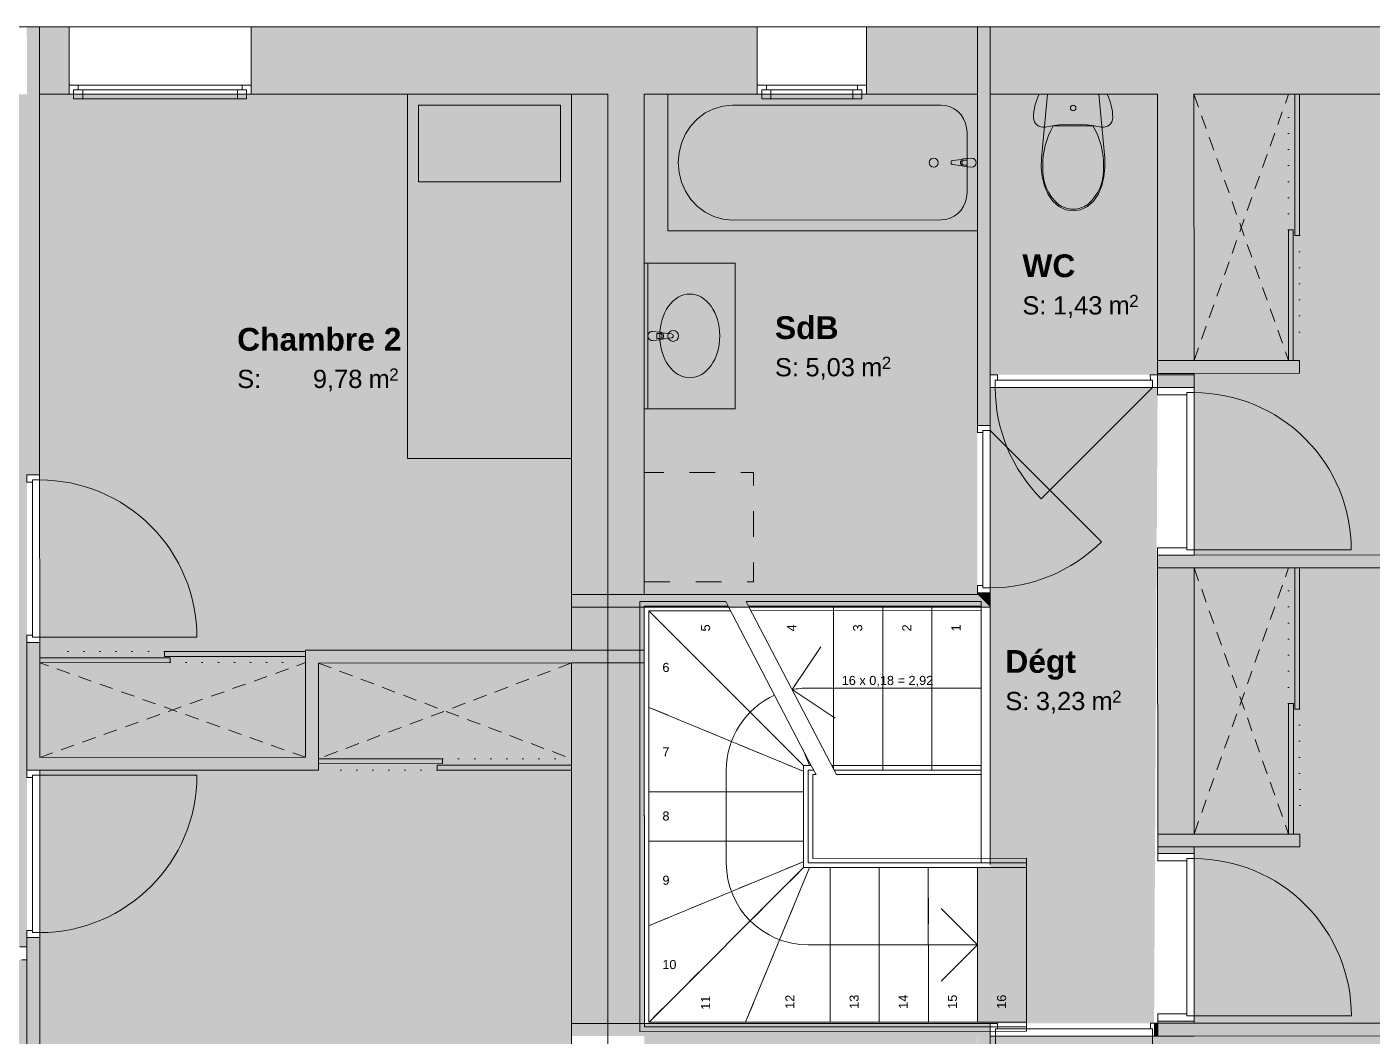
# Model space of a CAD drawing. Header units: millimetres. Extents: x 318905 to 439572, y -5133 to 105868.
# Drawn here: x 364778 to 372168, y 100326 to 105868 of the extents above; entities that cross this region are included whole.
import ezdxf

# ---------------------------------------------------------------- set-up
doc = ezdxf.new("R2010")
doc.units = ezdxf.units.MM
doc.header["$MEASUREMENT"] = 0
for name, pattern in [('Pointillé', [88.194442, 0, -88.194442]), ('Tirets petits', [125, 75, -50]), ('Traits', [282.222223, 141.111112, -141.111112]), ('Wipeout_Contour', [1000, 0, -1000])]:
    doc.linetypes.add(name, pattern=pattern)
for name, color, linetype, lineweight in [('2D - Dessins placés (Géomètre)_Stylo_No__1', 7, 'Continuous', 5), ('INTI_Agencement_Stylo_No__1', 7, 'Continuous', 5), ('INTI_Agencement_Stylo_No__142', 8, 'Continuous', 0), ('INTI_Escaliers_et_ascenseurs_Stylo_No__1', 7, 'Continuous', 5), ('INTI_Mobilier_Stylo_No__1', 7, 'Continuous', 5), ('Marques & Zones_Stylo_No__1', 7, 'Continuous', 5), ('Murs ext - Périphériques_Stylo_No__1', 7, 'Continuous', 5), ('Murs ext - Périphériques_Stylo_No__41', 7, 'Continuous', 20)]:
    doc.layers.add(name, color=color, linetype=linetype, lineweight=lineweight)
for name, color, linetype in [('INTI_Agencement', 7, 'Continuous'), ('INTI_Escaliers_et_ascenseurs', 7, 'Continuous'), ('Marques & Zones', 7, 'Continuous')]:
    doc.layers.add(name, color=color, linetype=linetype)
doc.layers.add('INTI_Mobilier_Stylo_No__81', color=7, linetype='Continuous', lineweight=13, true_color=0x6a6a6a)
doc.styles.add('STYLE_GENERE_1', font='Arial')
doc.styles.add('STYLE_GENERE_2', font='Arial')

# ---------------------------------------------------------------- blocks, each defined once
blk = doc.blocks.new('Armoire[35]', base_point=(371189.3, 104035.4))
at = {"layer": 'INTI_Agencement_Stylo_No__1', "linetype": 'Pointillé'}
for p, q in [((371708.6, 104752.9), (371708.5, 105497.8)), ((371769.2, 104721.8), (371769.3, 104035.5))]:
    blk.add_line(p, q, dxfattribs=at)
at = {"layer": 'INTI_Agencement_Stylo_No__1', "linetype": 'Continuous'}
for p, q in [((371743.2, 104721.8), (371743.1, 105497.8)), ((371743.1, 105497.8), (371769.1, 105497.8)), ((371769.1, 105497.8), (371769.2, 104721.8)), ((371708.6, 104752.9), (371708.7, 104035.5)), ((371734.6, 104752.9), (371708.6, 104752.9)), ((371734.7, 104035.5), (371734.6, 104752.9)), ((371769.2, 104721.8), (371743.2, 104721.8)), ((371708.7, 104035.5), (371734.7, 104035.5))]:
    blk.add_line(p, q, dxfattribs=at)
at = {"layer": 'INTI_Agencement_Stylo_No__142', "linetype": 'Tirets petits'}
for p, q in [((371189.1, 105497.7), (371708.7, 104035.5)), ((371189.3, 104035.4), (371708.5, 105497.8))]:
    blk.add_line(p, q, dxfattribs=at)
blk = doc.blocks.new('WC 20[36]', base_point=(370525.3, 105497.7))
at = {"layer": 'INTI_Mobilier_Stylo_No__1', "linetype": 'Continuous'}
for p, q in [((370325.2, 105467.2), (370320, 105451.4)), ((370331.5, 105482.7), (370325.2, 105467.2)), ((370338.6, 105497.7), (370331.5, 105482.7)), ((370712.1, 105497.7), (370338.6, 105497.7)), ((370384.3, 105497.7), (370352, 105147.4)), ((370666.3, 105497.7), (370384.3, 105497.7)), ((370698.7, 105147.4), (370666.3, 105497.7)), ((370719.2, 105482.7), (370712.1, 105497.7)), ((370725.4, 105467.2), (370719.2, 105482.7)), ((370730.7, 105451.4), (370725.4, 105467.2)), ((370308.3, 105385.9), (370307.8, 105369.3)), ((370309.8, 105402.5), (370308.3, 105385.9)), ((370312.2, 105419), (370309.8, 105402.5)), ((370315.6, 105435.3), (370312.2, 105419)), ((370320, 105451.4), (370315.6, 105435.3)), ((370735, 105435.3), (370730.7, 105451.4)), ((370738.4, 105419), (370735, 105435.3)), ((370740.9, 105402.5), (370738.4, 105419)), ((370742.3, 105385.9), (370740.9, 105402.5)), ((370742.8, 105369.3), (370742.3, 105385.9)), ((370307.8, 105369.3), (370309.1, 105357.7)), ((370309.1, 105357.7), (370312.9, 105346.8)), ((370312.9, 105346.8), (370319, 105336.9)), ((370319, 105336.9), (370327.1, 105328.6)), ((370327.1, 105328.6), (370336.9, 105322.3)), ((370336.9, 105322.3), (370347.8, 105318.3)), ((370347.8, 105318.3), (370359.3, 105316.8)), ((370359.3, 105316.8), (370370.8, 105317.8)), ((370370.8, 105317.8), (370409.1, 105324.6)), ((370409.1, 105324.6), (370447.7, 105329.4)), ((370525.3, 105324.7), (370416.4, 105324.7)), ((370447.7, 105329.4), (370486.5, 105332.4)), ((370486.5, 105332.4), (370525.3, 105333.3)), ((370525.3, 105333.3), (370564.2, 105332.4)), ((370634.3, 105324.7), (370525.3, 105324.7)), ((370564.2, 105332.4), (370603, 105329.4)), ((370603, 105329.4), (370641.5, 105324.6)), ((370641.5, 105324.6), (370679.8, 105317.8)), ((370679.8, 105317.8), (370691.4, 105316.8)), ((370691.4, 105316.8), (370702.9, 105318.3)), ((370702.9, 105318.3), (370713.8, 105322.3)), ((370713.8, 105322.3), (370723.5, 105328.6)), ((370723.5, 105328.6), (370731.7, 105336.9)), ((370731.7, 105336.9), (370737.8, 105346.8)), ((370737.8, 105346.8), (370741.5, 105357.7)), ((370741.5, 105357.7), (370742.8, 105369.3)), ((370352, 105147.4), (370350.4, 105095.7)), ((370350.4, 105095.7), (370355.9, 105044.3)), ((370694.7, 105044.3), (370700.2, 105095.7)), ((370700.2, 105095.7), (370698.7, 105147.4)), ((370355.9, 105044.3), (370368.3, 104994.6)), ((370682.3, 104994.6), (370694.7, 105044.3)), ((370368.3, 104994.6), (370387.3, 104947.6)), ((370387.3, 104947.6), (370412.9, 104910.4)), ((370637.7, 104910.4), (370663.3, 104947.6)), ((370663.3, 104947.6), (370682.3, 104994.6)), ((370412.9, 104910.4), (370446, 104881.9)), ((370446, 104881.9), (370484.3, 104864)), ((370484.3, 104864), (370525.3, 104857.7)), ((370525.3, 104866.4), (370525.3, 104866.4)), ((370525.3, 104857.7), (370566.4, 104864)), ((370566.4, 104864), (370604.7, 104881.9)), ((370604.7, 104881.9), (370637.7, 104910.4)), ((370606.4, 104893.2), (370606.4, 104893.2))]:
    blk.add_line(p, q, dxfattribs=at)
blk.add_circle((370525.3, 105422.8), 15, dxfattribs=at)
for centre, radius, start, end in [((370783.4, 105109.8), 425.4, 149.65164, 181.35381), ((370267.2, 105109.8), 425.4, 358.64595, 30.34811), ((370614.8, 105085.4), 257, 176.80473, 228.42438), ((370435.9, 105085.4), 257, 311.57538, 3.19503), ((370526.1, 105005), 138.6, 233.77707, 269.66429), ((370524.5, 105005), 138.6, 270.33547, 306.22269)]:
    blk.add_arc(centre, radius, start, end, dxfattribs=at)
for p in [(370634.3, 105324.7), (370358.3, 105099.8), (370692.4, 105099.8), (370444.2, 104893.2)]:
    blk.add_point(p, dxfattribs=at)
blk = doc.blocks.new('Plan multi vasques 20[37]', base_point=(368169.3, 104170.8))
at = {"layer": 'INTI_Mobilier_Stylo_No__1', "linetype": 'Continuous'}
for p, q in [((368669.2, 104570.9), (368169.2, 104570.8)), ((368169.2, 104570.8), (368169.3, 103770.8)), ((368189.2, 104570.8), (368189.3, 103770.8)), ((368669.2, 104570.9), (368669.3, 103770.9)), ((368214.3, 104195.8), (368256.2, 104191.8)), ((368256.2, 104149.8), (368214.3, 104145.8)), ((368254.1, 104184.4), (368239.2, 104184.4)), ((368239.2, 104184.4), (368239.2, 104157.2)), ((368239.2, 104157.2), (368254.1, 104157.2)), ((368265.7, 104188.6), (368318.7, 104181.9)), ((368318.7, 104159.7), (368265.7, 104153.1)), ((368669.3, 103770.9), (368169.3, 103770.8))]:
    blk.add_line(p, q, dxfattribs=at)
blk.add_circle((368328.2, 104170.8), 30, dxfattribs=at)
for centre, radius, start, end in [((368214.3, 104170.8), 25, 90.0092, 270.0092), ((368254.1, 104170.8), 13.6, 270.0092, 90.0092), ((368254.3, 104170.8), 21.1, 57.23818, 84.8396), ((368254.3, 104170.8), 21.1, 275.17881, 302.78023), ((368254.3, 104170.8), 21.1, 302.78023, 57.23818), ((368317.3, 104170.8), 11.2, 277.14813, 82.87028)]:
    blk.add_arc(centre, radius, start, end, dxfattribs=at)
blk.add_ellipse((368419.3, 104170.9), major_axis=(0, 230), ratio=0.717391, dxfattribs=at)
blk = doc.blocks.new('Baignoire 20[38]', base_point=(369999.2, 104747.8))
at = {"layer": 'INTI_Mobilier_Stylo_No__1', "linetype": 'Continuous'}
for p, q in [((369999.1, 105497.8), (368299.1, 105497.5)), ((368299.1, 105497.5), (368299.2, 104747.5)), ((369999.2, 104747.8), (369999.1, 105497.8)), ((368504.5, 105395.3), (368462, 105363.8)), ((368551.5, 105418.5), (368504.5, 105395.3)), ((368601.6, 105432.7), (368551.5, 105418.5)), ((368653.2, 105437.5), (368601.6, 105432.7)), ((369800.7, 105437.7), (368653.2, 105437.5)), ((369825.3, 105435.4), (369800.7, 105437.7)), ((369849.2, 105428.7), (369825.3, 105435.4)), ((369871.6, 105417.6), (369849.2, 105428.7)), ((369891.8, 105402.6), (369871.6, 105417.6)), ((369909.3, 105384.2), (369891.8, 105402.6)), ((369923.4, 105362.7), (369909.3, 105384.2)), ((368425.4, 105325), (368395.6, 105280)), ((368462, 105363.8), (368425.4, 105325)), ((369933.9, 105339), (369923.4, 105362.7)), ((369940.3, 105313.8), (369933.9, 105339)), ((369942.4, 105287.7), (369940.3, 105313.8)), ((368395.6, 105280), (368373.7, 105230.2)), ((369942.5, 104957.7), (369942.4, 105287.7)), ((368360.3, 105177.2), (368355.8, 105122.5)), ((368373.7, 105230.2), (368360.3, 105177.2)), ((368355.8, 105122.5), (368360.3, 105067.8)), ((369916.3, 105140.5), (369863.4, 105133.8)), ((369863.4, 105111.6), (369916.3, 105105)), ((369967.8, 105147.8), (369925.9, 105143.7)), ((369925.9, 105101.7), (369967.8, 105097.8)), ((369928, 105136.3), (369942.9, 105136.3)), ((369942.9, 105109.1), (369928, 105109.1)), ((369942.9, 105136.3), (369942.9, 105109.1)), ((368360.3, 105067.8), (368373.7, 105014.8)), ((368373.7, 105014.8), (368395.7, 104965)), ((368395.7, 104965), (368425.4, 104920)), ((369940.3, 104931.7), (369942.5, 104957.7)), ((368425.4, 104920), (368462.1, 104881.2)), ((368462.1, 104881.2), (368504.6, 104849.7)), ((369891.9, 104842.8), (369909.4, 104861.3)), ((369909.4, 104861.3), (369923.5, 104882.7)), ((369923.5, 104882.7), (369933.9, 104906.4)), ((369933.9, 104906.4), (369940.3, 104931.7)), ((368504.6, 104849.7), (368551.6, 104826.5)), ((368551.6, 104826.5), (368601.7, 104812.3)), ((368601.7, 104812.3), (368653.3, 104807.5)), ((368653.3, 104807.5), (369800.8, 104807.7)), ((369800.8, 104807.7), (369825.4, 104810)), ((369825.4, 104810), (369849.3, 104816.8)), ((369849.3, 104816.8), (369871.7, 104827.8)), ((369871.7, 104827.8), (369891.9, 104842.8)), ((368299.2, 104747.5), (369999.2, 104747.8))]:
    blk.add_line(p, q, dxfattribs=at)
blk.add_circle((369759.1, 105122.7), 25, dxfattribs=at)
for centre, radius, start, end in [((369864.8, 105122.7), 11.2, 97.14813, 262.87028), ((369927.8, 105122.7), 21.1, 122.78023, 237.23818), ((369928, 105122.7), 13.6, 90.0092, 270.0092), ((369927.8, 105122.7), 21.1, 95.17881, 122.78023), ((369927.8, 105122.7), 21.1, 237.23818, 264.8396), ((369967.8, 105122.8), 25, 270.0092, 90.0092)]:
    blk.add_arc(centre, radius, start, end, dxfattribs=at)
blk = doc.blocks.new('Armoire[39]', base_point=(371189.7, 101435.2))
at = {"layer": 'INTI_Agencement_Stylo_No__1', "linetype": 'Pointillé'}
for p, q in [((371709, 102152.6), (371708.9, 102897.6)), ((371769.6, 102121.6), (371769.7, 101435.3))]:
    blk.add_line(p, q, dxfattribs=at)
at = {"layer": 'INTI_Agencement_Stylo_No__1', "linetype": 'Continuous'}
for p, q in [((371743.6, 102121.6), (371743.5, 102897.6)), ((371743.5, 102897.6), (371769.5, 102897.6)), ((371769.5, 102897.6), (371769.6, 102121.6)), ((371709, 102152.6), (371709.1, 101435.3)), ((371735, 102152.6), (371709, 102152.6)), ((371735.1, 101435.3), (371735, 102152.6)), ((371769.6, 102121.6), (371743.6, 102121.6)), ((371709.1, 101435.3), (371735.1, 101435.3))]:
    blk.add_line(p, q, dxfattribs=at)
at = {"layer": 'INTI_Agencement_Stylo_No__142', "linetype": 'Tirets petits'}
for p, q in [((371189.5, 102897.5), (371709.1, 101435.3)), ((371189.7, 101435.2), (371708.9, 102897.6))]:
    blk.add_line(p, q, dxfattribs=at)
blk = doc.blocks.new('Armoire[49]', base_point=(366378.8, 102374.7))
at = {"layer": 'INTI_Agencement_Stylo_No__1', "linetype": 'Continuous'}
for p, q in [((367061.1, 101848.4), (366378.8, 101848.3)), ((366378.8, 101848.3), (366378.8, 101822)), ((367061.1, 101822.1), (367061.1, 101848.4)), ((366378.8, 101822), (367061.1, 101822.1)), ((367031.6, 101813.3), (367769.7, 101813.5)), ((367031.6, 101787), (367031.6, 101813.3)), ((367769.7, 101787.1), (367031.6, 101787)), ((367769.7, 101813.5), (367769.7, 101787.1))]:
    blk.add_line(p, q, dxfattribs=at)
at = {"layer": 'INTI_Agencement_Stylo_No__1', "linetype": 'Pointillé'}
for p, q in [((367061.1, 101848.4), (367769.6, 101848.6)), ((367031.6, 101787), (366378.8, 101786.9))]:
    blk.add_line(p, q, dxfattribs=at)
at = {"layer": 'INTI_Agencement_Stylo_No__142', "linetype": 'Tirets petits'}
for p, q in [((367769.6, 102374.9), (366378.8, 101848.3)), ((366378.8, 102374.7), (367769.6, 101848.6))]:
    blk.add_line(p, q, dxfattribs=at)
blk = doc.blocks.new('Armoire[50]', base_point=(364848, 101856.7))
at = {"layer": 'INTI_Agencement_Stylo_No__1', "linetype": 'Pointillé'}
for p, q in [((365533.5, 102437.3), (364847.9, 102437.2)), ((365564.6, 102376.7), (366308.7, 102376.8))]:
    blk.add_line(p, q, dxfattribs=at)
at = {"layer": 'INTI_Agencement_Stylo_No__1', "linetype": 'Continuous'}
for p, q in [((366308.7, 102437.4), (365533.5, 102437.3)), ((365533.5, 102437.3), (365533.5, 102411.3)), ((366308.7, 102411.4), (366308.7, 102437.4)), ((364847.9, 102402.5), (365564.6, 102402.7)), ((364847.9, 102376.6), (364847.9, 102402.5)), ((365564.6, 102376.7), (364847.9, 102376.6)), ((365533.5, 102411.3), (366308.7, 102411.4)), ((365564.6, 102402.7), (365564.6, 102376.7))]:
    blk.add_line(p, q, dxfattribs=at)
at = {"layer": 'INTI_Agencement_Stylo_No__142', "linetype": 'Tirets petits'}
for p, q in [((366308.8, 101856.9), (364847.9, 102376.6)), ((364848, 101856.7), (366308.7, 102376.8))]:
    blk.add_line(p, q, dxfattribs=at)
blk = doc.blocks.new('Lit 20[53]', base_point=(366869.4, 103497.6))
at = {"layer": 'INTI_Mobilier_Stylo_No__81', "linetype": 'Continuous'}
for p, q in [((367769.1, 105497.7), (366869.1, 105497.6)), ((366869.1, 105497.6), (366869.4, 103497.6)), ((367769.4, 103497.7), (367769.1, 105497.7)), ((367709.1, 105437.7), (366929.1, 105437.6)), ((366929.1, 105437.6), (366929.1, 105017.6)), ((367709.1, 105017.7), (367709.1, 105437.7)), ((366929.1, 105017.6), (367709.1, 105017.7)), ((366869.4, 103497.6), (367769.4, 103497.7))]:
    blk.add_line(p, q, dxfattribs=at)

msp = doc.modelspace()

# ---------------------------------------------------------------- hatches: boundary and pattern name
at = {"layer": 'Marques & Zones', "linetype": 'Continuous', "lineweight": 0, "true_color": 0xebf5fc}
for points in [[(363443.685, 105497.538), (363443.62, 103605.689), (363707.893, 103605.68), (363708.073, 100815.373), (364778.189, 100815.545), (364777.437, 105497.752)], [(367769.55, 102444.931), (367769.06, 105497.759), (364847.437, 105497.763), (364848.022, 101856.676), (366308.833, 101856.91), (366308.739, 102444.697)], [(368169.06, 105497.753), (368169.501, 102751.082), (368769.501, 102751.178), (369999.501, 102751.376), (369999.06, 105497.749)], [(370059.945, 105497.749), (370060.192, 103957.336), (370989.307, 103957.485), (370989.06, 105497.747)], [(375775.099, 105497.75), (371189.06, 105497.746), (371189.466, 102967.517), (375775.506, 102968.254)], [(371189.879, 100396.271), (375775.918, 100397.008), (375775.517, 102898.254), (371189.477, 102897.517)], [(364848.033, 101786.676), (364848.677, 97776.05), (367770.3, 97776.034), (367769.561, 102374.931), (366378.75, 102374.708), (366378.844, 101786.922)], [(361320.765, 100744.99), (361321.242, 97776.049), (364778.677, 97776.05), (364778.2, 100745.545)], [(371190.3, 97777.033), (375776.339, 97778.418), (375775.93, 100327.008), (372087.91, 100326.416), (371189.89, 100326.271)]]:
    msp.add_hatch(color=7, dxfattribs=at).paths.add_polyline_path(points)
at = {"layer": 'Murs ext - Périphériques_Stylo_No__1', "linetype": 'Continuous'}
for points in [[(364777.437, 105497.749), (364847.437, 105497.749), (364847.377, 105867.749), (364777.377, 105867.749)], [(364847.377, 105867.749), (364847.437, 105497.749), (365009.463, 105497.749), (365009.463, 105867.749)], [(366009.463, 105867.749), (366009.463, 105497.749), (368790.107, 105497.749), (368790.107, 105867.749)], [(369390.107, 105867.749), (369390.107, 105497.749), (369999.06, 105497.749), (369999, 105867.749)], [(369999.06, 105497.749), (370069.06, 105497.749), (370069, 105867.749), (369999, 105867.749)], [(370069.06, 105497.749), (370989.06, 105497.749), (370989, 105867.749), (370069, 105867.749)], [(371189.295, 104035.412), (371189, 105867.782), (370989, 105867.75), (370989.295, 104035.38)], [(376145.04, 105867.749), (371189, 105867.749), (371189.06, 105497.749), (375775.099, 105497.749)], [(364777.437, 105497.749), (364777.772, 103408.013), (364847.772, 103408.024), (364847.437, 105497.749)], [(367969.501, 102751.05), (367969.06, 105497.737), (367769.06, 105497.705), (367769.501, 102751.018)], [(368169.501, 102751.082), (368169.06, 105497.749), (367969.06, 105497.749), (367969.501, 102751.05)], [(369999.06, 105497.749), (369999.352, 103679.708), (370069.352, 103679.719), (370069.06, 105497.749)], [(370989.295, 104035.38), (370989.306, 103965.38), (371189.306, 103965.412), (371189.295, 104035.412)], [(371189.306, 103965.412), (371769.306, 103965.505), (371769.295, 104035.505), (371189.295, 104035.412)], [(370989.306, 103965.38), (370989.307, 103957.485), (371189.307, 103957.517), (371189.306, 103965.412)], [(370989.307, 103957.485), (370989.318, 103887.485), (371189.318, 103887.517), (371189.307, 103957.517)], [(370989.466, 102967.485), (370989.477, 102897.485), (371189.477, 102897.517), (371189.466, 102967.517)], [(371189.477, 102897.517), (375775.517, 102898.254), (375775.506, 102968.254), (371189.466, 102967.517)], [(370989.477, 102897.485), (370989.712, 101435.151), (371189.712, 101435.183), (371189.477, 102897.517)], [(367769.501, 102751.018), (367769.512, 102681.018), (367969.512, 102681.05), (367969.501, 102751.05)], [(367769.512, 102681.018), (367769.55, 102444.931), (367969.55, 102444.963), (367969.512, 102681.05)], [(364778.033, 101786.665), (364848.033, 101786.676), (364847.92, 102488.024), (364777.92, 102488.013)], [(366378.75, 102374.708), (367769.561, 102374.931), (367769.55, 102444.931), (366308.739, 102444.697)], [(366378.844, 101786.922), (366378.75, 102374.708), (366308.739, 102444.697), (366308.833, 101856.91)], [(367769.55, 102444.931), (367769.561, 102374.931), (367969.561, 102374.963), (367969.55, 102444.963)], [(367769.561, 102374.931), (367769.879, 100395.722), (367969.879, 100395.754), (367969.561, 102374.963)], [(364848.033, 101786.676), (366378.844, 101786.922), (366308.833, 101856.91), (364848.022, 101856.676)], [(370989.712, 101435.151), (370989.723, 101365.151), (371189.723, 101365.183), (371189.712, 101435.183)], [(371189.723, 101365.183), (371769.723, 101365.276), (371769.712, 101435.276), (371189.712, 101435.183)], [(370989.723, 101365.151), (370989.729, 101328.457), (371189.729, 101328.49), (371189.723, 101365.183)], [(364778.704, 97606.106), (364848.704, 97606.117), (364848.181, 100866.676), (364778.181, 100866.664)], [(367769.879, 100395.722), (367769.89, 100325.722), (367969.89, 100325.754), (367969.879, 100395.754)], [(370989.89, 100326.239), (370989.879, 100396.239), (370969.879, 100396.236), (370969.89, 100326.236)], [(370989.879, 100396.239), (371189.879, 100396.271), (371189.877, 100408.49), (370989.877, 100408.457)], [(370989.879, 100396.239), (370989.89, 100326.239), (371189.89, 100326.271), (371189.879, 100396.271)], [(375775.93, 100327.008), (375775.918, 100397.008), (371189.879, 100396.271), (371189.89, 100326.271)]]:
    msp.add_hatch(color=256, dxfattribs=at).paths.add_polyline_path(points)

# ---------------------------------------------------------------- linework, layer by layer
at = {"layer": '2D - Dessins placés (Géomètre)_Stylo_No__1', "linetype": 'Traits', "flags": 128}
msp.add_lwpolyline([(368169.49, 102821.082), (368769.49, 102821.178), (368769.393, 103421.178), (368169.393, 103421.082)], close=True, dxfattribs=at)
at = {"layer": 'INTI_Escaliers_et_ascenseurs_Stylo_No__1', "linetype": 'Continuous'}
for p, q in [((368629.511, 102686.99), (368169.511, 102686.917)), ((368169.511, 102686.917), (368169.882, 100376.917)), ((368169.511, 102686.917), (369069.656, 101787.061)), ((368629.511, 102686.99), (369099.656, 101787.066)), ((370019.511, 102687.214), (368742.326, 102687.009)), ((368742.326, 102687.009), (369212.471, 101787.084)), ((369209.511, 102687.084), (369209.655, 101792.474)), ((369479.511, 102687.127), (369479.656, 101787.127)), ((369749.511, 102687.17), (369749.656, 101787.17)), ((370019.511, 102687.214), (370019.656, 101787.214)), ((370019.511, 102687.214), (370019.656, 101787.214)), ((368169.599, 102142.136), (369069.658, 101769.487)), ((369039.555, 101902.106), (369087.23, 101787.064)), ((369099.656, 101787.066), (369069.656, 101787.061)), ((369069.656, 101787.061), (369069.738, 101277.061)), ((370019.656, 101787.214), (369212.471, 101787.084)), ((368169.675, 101666.917), (369069.675, 101667.061)), ((368169.718, 101396.917), (369069.718, 101397.061)), ((368169.795, 100921.698), (369069.735, 101294.635)), ((368169.882, 100376.917), (369069.738, 101277.061)), ((368714.663, 100377.004), (369087.312, 101277.064)), ((369069.738, 101277.061), (370269.738, 101277.254)), ((369189.882, 100377.08), (369189.738, 101277.08)), ((369459.882, 100377.124), (369459.738, 101277.124)), ((369729.882, 100377.167), (369729.738, 101277.167)), ((369999.882, 100377.211), (369999.738, 101277.211)), ((370269.882, 100377.254), (370269.738, 101277.254)), ((370269.882, 100377.254), (370269.738, 101277.254)), ((368169.882, 100376.917), (370269.882, 100377.254))]:
    msp.add_line(p, q, dxfattribs=at)
at = {"layer": 'INTI_Escaliers_et_ascenseurs_Stylo_No__1', "linetype": 'Traits'}
for p, q in [((368169.511, 102686.917), (369069.656, 101787.061)), ((369209.511, 102687.084), (369209.655, 101792.474)), ((369479.511, 102687.127), (369479.656, 101787.127)), ((369749.511, 102687.17), (369749.656, 101787.17)), ((368169.599, 102142.136), (369069.658, 101769.487)), ((369039.555, 101902.106), (369087.23, 101787.064)), ((368169.675, 101666.917), (369069.675, 101667.061)), ((368169.718, 101396.917), (369069.718, 101397.061)), ((368169.795, 100921.698), (369069.735, 101294.635)), ((368169.882, 100376.917), (369069.738, 101277.061)), ((368714.663, 100377.004), (369087.312, 101277.064)), ((369189.882, 100377.08), (369189.738, 101277.08)), ((369459.882, 100377.124), (369459.738, 101277.124)), ((369729.882, 100377.167), (369729.738, 101277.167)), ((369999.882, 100377.211), (369999.738, 101277.211)), ((370269.882, 100377.254), (370269.738, 101277.254))]:
    msp.add_line(p, q, dxfattribs=at)
at = {"layer": 'Murs ext - Périphériques_Stylo_No__1', "linetype": 'Continuous'}
for p, q in [((365009.463, 105867.749), (366009.463, 105867.749)), ((365009.463, 105547.749), (365009.463, 105867.749)), ((366009.463, 105547.749), (366009.463, 105867.749)), ((369390.107, 105867.749), (368790.107, 105867.749)), ((368790.107, 105547.749), (368790.107, 105867.749)), ((369390.107, 105547.749), (369390.107, 105867.749)), ((365059.463, 105547.749), (365009.463, 105547.749)), ((365009.463, 105497.749), (365009.463, 105547.749)), ((365009.463, 105497.749), (365009.463, 105547.749)), ((365059.463, 105522.749), (365059.463, 105547.749)), ((365959.463, 105547.749), (365059.463, 105547.749)), ((366009.463, 105547.749), (365959.463, 105547.749)), ((365959.463, 105547.749), (365959.463, 105522.749)), ((366009.463, 105497.749), (366009.463, 105547.749)), ((366009.463, 105497.749), (366009.463, 105547.749)), ((368790.107, 105547.749), (368840.107, 105547.749)), ((368790.107, 105497.749), (368790.107, 105547.749)), ((368790.107, 105497.749), (368790.107, 105547.749)), ((368840.107, 105547.749), (368840.107, 105522.749)), ((368840.107, 105547.749), (369340.107, 105547.749)), ((369340.107, 105522.749), (369340.107, 105547.749)), ((369340.107, 105547.749), (369390.107, 105547.749)), ((369390.107, 105497.749), (369390.107, 105547.749)), ((369390.107, 105497.749), (369390.107, 105547.749)), ((365009.463, 105497.749), (366009.463, 105497.749)), ((365009.463, 105497.749), (365034.463, 105497.749)), ((365034.463, 105497.749), (365034.463, 105522.749)), ((365034.463, 105522.749), (365059.463, 105522.749)), ((365084.463, 105522.749), (365034.463, 105522.749)), ((365034.463, 105522.749), (365034.463, 105472.749)), ((365034.463, 105472.749), (365084.463, 105472.749)), ((365084.463, 105472.749), (365084.463, 105522.749)), ((365934.463, 105522.749), (365084.463, 105522.749)), ((365084.463, 105497.749), (365934.463, 105497.749)), ((365084.463, 105472.749), (365934.463, 105472.749)), ((365084.463, 105472.749), (365934.463, 105472.749)), ((365984.463, 105522.749), (365934.463, 105522.749)), ((365934.463, 105522.749), (365934.463, 105472.749)), ((365934.463, 105472.749), (365984.463, 105472.749)), ((365959.463, 105522.749), (365984.463, 105522.749)), ((365984.463, 105522.749), (365984.463, 105497.749)), ((365984.463, 105472.749), (365984.463, 105522.749)), ((365984.463, 105497.749), (366009.463, 105497.749)), ((369390.107, 105497.749), (368790.107, 105497.749)), ((368815.107, 105497.749), (368790.107, 105497.749)), ((368840.107, 105522.749), (368815.107, 105522.749)), ((368815.107, 105522.749), (368815.107, 105497.749)), ((368815.107, 105522.749), (368865.107, 105522.749)), ((368815.107, 105472.749), (368815.107, 105522.749)), ((368865.107, 105472.749), (368815.107, 105472.749)), ((368865.107, 105522.749), (368865.107, 105472.749)), ((368865.107, 105522.749), (369315.107, 105522.749)), ((369315.107, 105497.749), (368865.107, 105497.749)), ((369315.107, 105472.749), (368865.107, 105472.749)), ((369315.107, 105472.749), (368865.107, 105472.749)), ((369315.107, 105472.749), (369315.107, 105522.749)), ((369315.107, 105522.749), (369365.107, 105522.749)), ((369365.107, 105472.749), (369315.107, 105472.749)), ((369365.107, 105522.749), (369340.107, 105522.749)), ((369365.107, 105497.749), (369365.107, 105522.749)), ((369365.107, 105522.749), (369365.107, 105472.749)), ((369390.107, 105497.749), (369365.107, 105497.749)), ((370069.307, 103957.337), (370109.307, 103957.344)), ((370069.318, 103887.337), (370069.307, 103957.337)), ((370069.318, 103887.337), (370069.307, 103957.337)), ((370069.318, 103887.337), (370069.307, 103957.337)), ((370961.312, 103927.481), (370097.312, 103927.342)), ((370109.312, 103927.344), (370097.312, 103927.342)), ((370097.312, 103927.342), (370097.318, 103887.342)), ((370097.312, 103927.342), (370097.318, 103887.342)), ((370109.307, 103957.344), (370109.312, 103927.344)), ((370949.307, 103957.479), (370989.307, 103957.485)), ((370949.312, 103927.479), (370949.307, 103957.479)), ((370961.312, 103927.481), (370949.312, 103927.479)), ((370961.318, 103887.481), (370961.312, 103927.481)), ((370961.318, 103887.481), (370961.312, 103927.481)), ((370989.307, 103957.485), (370989.318, 103887.485)), ((370989.318, 103887.485), (370989.307, 103957.485)), ((370989.318, 103887.485), (370989.307, 103957.485)), ((370097.318, 103887.342), (370069.318, 103887.337)), ((370097.318, 103887.342), (370961.318, 103887.481)), ((370961.318, 103887.481), (370350.476, 103276.442)), ((370989.318, 103887.485), (370961.318, 103887.481)), ((371189.318, 103887.517), (370989.318, 103887.485)), ((370989.318, 103887.485), (371189.318, 103887.517)), ((370989.318, 103887.485), (371189.318, 103887.517)), ((370989.318, 103887.485), (370989.325, 103847.485)), ((370989.325, 103847.485), (371149.325, 103847.511)), ((371149.323, 103859.511), (371189.323, 103859.517)), ((371149.323, 103859.511), (371189.323, 103859.517)), ((371149.325, 103847.511), (371149.323, 103859.511)), ((371149.462, 102995.511), (371149.323, 103859.511)), ((371189.323, 103859.517), (371189.318, 103887.517)), ((371189.323, 103859.517), (371189.462, 102995.517)), ((369999.352, 103679.708), (370069.352, 103679.719)), ((370069.352, 103679.719), (369999.352, 103679.708)), ((370069.352, 103679.719), (369999.352, 103679.708)), ((369999.358, 103639.708), (369999.352, 103679.708)), ((370069.352, 103679.719), (370069.356, 103651.719)), ((370029.358, 103639.712), (369999.358, 103639.708)), ((370069.356, 103651.719), (370029.356, 103651.712)), ((370069.356, 103651.719), (370029.356, 103651.712)), ((370029.356, 103651.712), (370029.358, 103639.712)), ((370029.356, 103651.712), (370029.495, 102787.713)), ((370069.356, 103651.719), (370680.395, 103040.877)), ((370069.495, 102787.719), (370069.356, 103651.719)), ((364847.772, 103408.024), (364777.772, 103408.013)), ((364847.772, 103408.024), (364777.772, 103408.013)), ((364847.772, 103408.024), (364777.772, 103408.013)), ((364777.772, 103408.013), (364777.779, 103368.013)), ((364847.777, 103380.024), (364847.772, 103408.024)), ((364777.779, 103368.013), (364807.779, 103368.018)), ((364807.777, 103380.018), (364847.777, 103380.024)), ((364807.777, 103380.018), (364847.777, 103380.024)), ((364807.779, 103368.018), (364807.777, 103380.018)), ((364807.916, 102516.018), (364807.777, 103380.018)), ((364847.777, 103380.024), (364847.916, 102516.024)), ((371149.46, 103007.511), (370989.46, 103007.485)), ((370989.46, 103007.485), (370989.466, 102967.485)), ((370989.466, 102967.485), (371189.466, 102967.517)), ((370989.466, 102967.485), (371189.466, 102967.517)), ((370989.466, 102967.485), (371189.466, 102967.517)), ((371149.462, 102995.511), (371149.46, 103007.511)), ((371189.462, 102995.517), (371149.462, 102995.511)), ((371189.462, 102995.517), (371149.462, 102995.511)), ((371189.462, 102995.517), (372053.462, 102995.656)), ((371189.466, 102967.517), (371189.462, 102995.517)), ((369999.493, 102799.708), (370029.493, 102799.713)), ((369999.499, 102759.708), (369999.493, 102799.708)), ((370029.493, 102799.713), (370029.495, 102787.713)), ((370069.499, 102759.719), (369999.499, 102759.708)), ((370069.499, 102759.719), (369999.499, 102759.708)), ((370069.499, 102759.719), (369999.499, 102759.708)), ((370029.495, 102787.713), (370069.495, 102787.719)), ((370029.495, 102787.713), (370069.495, 102787.719)), ((370069.495, 102787.719), (370069.499, 102759.719)), ((364807.914, 102528.018), (364777.914, 102528.013)), ((364777.914, 102528.013), (364777.92, 102488.013)), ((364807.916, 102516.018), (364807.914, 102528.018)), ((364847.916, 102516.024), (364807.916, 102516.018)), ((364847.916, 102516.024), (364807.916, 102516.018)), ((364847.916, 102516.024), (365711.916, 102516.163)), ((364847.92, 102488.024), (364847.916, 102516.024)), ((364777.92, 102488.013), (364847.92, 102488.024)), ((364847.92, 102488.024), (364777.92, 102488.013)), ((364847.92, 102488.024), (364777.92, 102488.013)), ((364778.033, 101786.664), (364848.033, 101786.676)), ((364778.033, 101786.664), (364848.033, 101786.676)), ((364778.033, 101786.664), (364848.033, 101786.676)), ((364778.039, 101746.664), (364778.033, 101786.664)), ((364848.037, 101758.676), (364808.037, 101758.669)), ((364848.037, 101758.676), (364808.037, 101758.669)), ((364808.037, 101758.669), (364808.039, 101746.669)), ((364808.037, 101758.669), (364808.176, 100894.669)), ((364848.033, 101786.676), (364848.037, 101758.676)), ((364848.037, 101758.676), (365712.037, 101758.815)), ((364848.176, 100894.676), (364848.037, 101758.676)), ((364808.039, 101746.669), (364778.039, 101746.664)), ((371189.729, 101328.49), (370989.729, 101328.457)), ((370989.729, 101328.457), (371189.729, 101328.49)), ((370989.729, 101328.457), (371189.729, 101328.49)), ((370989.729, 101328.457), (370989.736, 101288.457)), ((371189.734, 101300.49), (371189.729, 101328.49)), ((370989.736, 101288.457), (371149.736, 101288.483)), ((371149.734, 101300.483), (371189.734, 101300.49)), ((371149.734, 101300.483), (371189.734, 101300.49)), ((371149.736, 101288.483), (371149.734, 101300.483)), ((371149.873, 100436.483), (371149.734, 101300.483)), ((371189.734, 101300.49), (371189.873, 100436.49)), ((364778.174, 100906.665), (364808.174, 100906.669)), ((364778.181, 100866.665), (364778.174, 100906.665)), ((364808.174, 100906.669), (364808.176, 100894.669)), ((364808.176, 100894.669), (364848.176, 100894.676)), ((364808.176, 100894.669), (364848.176, 100894.676)), ((364848.176, 100894.676), (364848.181, 100866.676)), ((364738.189, 100815.538), (364778.189, 100815.545)), ((364848.181, 100866.676), (364778.181, 100866.665)), ((364778.181, 100866.665), (364848.181, 100866.676)), ((364778.181, 100866.665), (364848.181, 100866.676)), ((364778.189, 100815.545), (364778.2, 100745.545)), ((364778.189, 100815.545), (364778.2, 100745.545)), ((364778.189, 100815.545), (364778.2, 100745.545)), ((364778.2, 100745.545), (364750.2, 100745.54)), ((371149.871, 100448.483), (370989.871, 100448.457)), ((370989.871, 100448.457), (370989.877, 100408.457)), ((371149.873, 100436.483), (371149.871, 100448.483)), ((371189.873, 100436.49), (371149.873, 100436.483)), ((371189.873, 100436.49), (371149.873, 100436.483)), ((371189.873, 100436.49), (372053.873, 100436.628)), ((371189.877, 100408.49), (371189.873, 100436.49)), ((370989.879, 100396.239), (370949.879, 100396.233)), ((370949.879, 100396.233), (370949.884, 100366.233)), ((370949.884, 100366.233), (370961.884, 100366.235)), ((370961.884, 100366.235), (370961.89, 100326.235)), ((370961.884, 100366.235), (370961.89, 100326.235)), ((370989.877, 100408.457), (371189.877, 100408.49)), ((370989.877, 100408.457), (371189.877, 100408.49)), ((370989.877, 100408.457), (371189.877, 100408.49)), ((370989.89, 100326.239), (370989.879, 100396.239)), ((370989.879, 100396.239), (370989.89, 100326.239)), ((370989.879, 100396.239), (370989.89, 100326.239)), ((370961.89, 100326.235), (370989.89, 100326.239))]:
    msp.add_line(p, q, dxfattribs=at)
for centre, start, end in [((370961.318, 103887.481), 180.0092022, 225.0092022), ((371189.462, 102995.517), 0.0092022, 90.0092022), ((364847.916, 102516.024), 0.0092022, 90.0092022), ((370069.356, 103651.719), 270.0092022, 315.0092022), ((364848.037, 101758.676), 270.0092022, 0.0092022), ((371189.873, 100436.49), 0.0092022, 90.0092022)]:
    msp.add_arc(centre, 864, start, end, dxfattribs=at)
at = {"layer": 'Murs ext - Périphériques_Stylo_No__41', "linetype": 'Continuous'}
for p, q in [((364847.437, 105497.749), (364847.377, 105867.749)), ((365009.463, 105547.749), (365009.463, 105867.749)), ((366009.463, 105547.749), (366009.463, 105867.749)), ((368790.107, 105547.749), (368790.107, 105867.749)), ((369390.107, 105547.749), (369390.107, 105867.749)), ((369999, 105867.749), (369999.06, 105497.749)), ((370069.06, 105497.749), (370069, 105867.749)), ((365009.463, 105497.749), (365009.463, 105547.749)), ((366009.463, 105497.749), (366009.463, 105547.749)), ((368790.107, 105497.749), (368790.107, 105547.749)), ((369390.107, 105497.749), (369390.107, 105547.749)), ((371189.295, 104035.412), (370989.295, 104035.38)), ((370069.318, 103887.337), (370069.307, 103957.337)), ((370989.306, 103965.38), (371189.306, 103965.412)), ((371189.307, 103957.517), (370989.307, 103957.485)), ((370989.318, 103887.485), (370989.307, 103957.485)), ((370989.318, 103887.485), (371189.318, 103887.517)), ((370069.352, 103679.719), (369999.352, 103679.708)), ((364847.772, 103408.024), (364777.772, 103408.013)), ((370989.466, 102967.485), (371189.466, 102967.517)), ((370989.477, 102897.485), (371189.477, 102897.517)), ((367969.501, 102751.05), (367769.501, 102751.018)), ((368169.501, 102751.082), (367969.501, 102751.05)), ((370069.499, 102759.719), (369999.499, 102759.708)), ((367769.512, 102681.018), (367969.512, 102681.05)), ((364847.92, 102488.024), (364777.92, 102488.013)), ((367969.55, 102444.963), (367769.55, 102444.931)), ((367769.561, 102374.931), (367969.561, 102374.963)), ((364778.033, 101786.664), (364848.033, 101786.676)), ((371189.712, 101435.183), (370989.712, 101435.151)), ((370989.723, 101365.151), (371189.723, 101365.183)), ((370989.729, 101328.457), (371189.729, 101328.49)), ((364778.181, 100866.665), (364848.181, 100866.676)), ((364778.189, 100815.545), (364778.2, 100745.545)), ((367969.879, 100395.754), (367769.879, 100395.722)), ((370989.877, 100408.457), (371189.877, 100408.49)), ((371189.879, 100396.271), (370989.879, 100396.239)), ((370989.879, 100396.239), (370989.89, 100326.239)), ((370989.89, 100326.239), (371189.89, 100326.271))]:
    msp.add_line(p, q, dxfattribs=at)
at = {"layer": 'Murs ext - Périphériques_Stylo_No__41', "linetype": 'Continuous', "flags": 128}
for points in [[(365009.463, 105867.749), (360949.942, 105867.749)], [(368790.107, 105867.749), (366009.463, 105867.749)], [(370989, 105867.749), (369390.107, 105867.749)], [(371189, 105867.782), (370989, 105867.75)], [(376145.04, 105867.749), (371189, 105867.749)], [(364847.437, 105497.749), (365009.463, 105497.749)], [(364847.772, 103408.024), (364847.437, 105497.749)], [(366009.463, 105497.749), (367969.06, 105497.749)], [(367769.06, 105497.705), (367769.55, 102444.931)], [(367969.06, 105497.749), (367969.55, 102444.963)], [(367969.501, 102751.05), (367969.06, 105497.737)], [(368169.06, 105497.749), (368790.107, 105497.749)], [(368169.501, 102751.082), (368169.06, 105497.749)], [(369390.107, 105497.749), (369999.06, 105497.749)], [(369999.06, 105497.749), (369999.352, 103679.708)], [(370069.06, 105497.749), (370989.06, 105497.749)], [(370069.307, 103957.337), (370069.06, 105497.749)], [(370989.06, 105497.749), (370989.307, 103957.485)], [(371189.06, 105497.749), (375775.099, 105497.749)], [(371189.295, 104035.412), (371189.06, 105497.749)], [(371769.295, 104035.505), (371189.295, 104035.412)], [(371769.295, 104035.505), (371769.306, 103965.505)], [(371189.306, 103965.412), (371769.306, 103965.505)], [(371189.318, 103887.517), (371189.306, 103965.412)], [(370069.352, 103679.719), (370069.318, 103887.337)], [(370989.466, 102967.485), (370989.729, 101328.457)], [(375775.506, 102968.254), (371189.466, 102967.517)], [(371189.477, 102897.517), (375775.517, 102898.254)], [(371189.712, 101435.183), (371189.477, 102897.517)], [(369999.501, 102751.376), (368169.501, 102751.082)], [(369999.499, 102759.708), (369999.501, 102751.376)], [(367969.879, 100395.754), (367969.512, 102681.05)], [(364777.92, 102488.013), (364778.033, 101786.665)], [(364848.022, 101856.676), (364847.92, 102488.024)], [(367769.55, 102444.931), (366308.739, 102444.697)], [(366308.739, 102444.697), (366308.833, 101856.91)], [(366378.75, 102374.708), (367769.561, 102374.931)], [(366378.844, 101786.922), (366378.75, 102374.708)], [(367769.561, 102374.931), (367770.3, 97776.034)], [(367969.561, 102374.963), (367970.356, 97426.197)], [(366308.833, 101856.91), (364848.022, 101856.676)], [(364848.033, 101786.676), (366378.844, 101786.922)], [(371769.712, 101435.276), (371189.712, 101435.183)], [(371769.712, 101435.276), (371769.723, 101365.276)], [(371189.723, 101365.183), (371769.723, 101365.276)], [(371189.729, 101328.49), (371189.723, 101365.183)], [(364778.181, 100866.665), (364778.189, 100815.545)], [(364848.704, 97606.117), (364848.181, 100866.676)], [(364778.2, 100745.545), (364778.704, 97606.106)], [(370989.879, 100396.239), (370969.879, 100396.236)], [(370989.877, 100408.457), (370989.879, 100396.239)], [(371189.879, 100396.271), (371189.877, 100408.49)], [(375775.918, 100397.008), (371189.879, 100396.271)], [(370969.89, 100326.236), (370989.89, 100326.239)], [(370989.89, 100326.239), (371189.89, 100326.271)], [(371189.89, 100326.271), (375775.93, 100327.008)]]:
    msp.add_lwpolyline(points, dxfattribs=at)

# ---------------------------------------------------------------- block references
at = {"layer": 'INTI_Agencement', "color": 104, "linetype": 'Continuous', "lineweight": 5, "true_color": 0x029e21}
for name, p in [('Armoire[35]', (371189.295, 104035.413)), ('Armoire[39]', (371189.712, 101435.184)), ('Armoire[50]', (364848.023, 101856.676)), ('Armoire[49]', (366378.752, 102374.708))]:
    msp.add_blockref(name, p, dxfattribs=at)
at = {"layer": 'INTI_Mobilier_Stylo_No__1', "linetype": 'Continuous'}
for name, p in [('Baignoire 20[38]', (369999.18, 104747.757)), ('WC 20[36]', (370525.322, 105497.748)), ('Plan multi vasques 20[37]', (368169.273, 104170.817))]:
    msp.add_blockref(name, p, dxfattribs=at)
at = {"layer": 'INTI_Mobilier_Stylo_No__81', "linetype": 'Continuous'}
msp.add_blockref('Lit 20[53]', (366869.381, 103497.56), dxfattribs=at)

# ---------------------------------------------------------------- texts
at = {"layer": 'Marques & Zones_Stylo_No__1', "linetype": 'Continuous', "attachment_point": 1, "rotation": 0.0092022}
for s, insert, char_height, style in [('\\A1;{\\pql;\\pt0;\\fArial|b1|i0|c0|p34;WC}', (370246.388, 104618.639), 125, 'STYLE_GENERE_1'), ('\\A1;{\\pql;\\pt0;\\fArial|b0|i0|c0|p34;S: }', (370246.425, 104388.639), 100, 'STYLE_GENERE_2'), ('\\A1;{\\pql;\\fArial|b0|i0|c0|p34;1,43}', (370414.103, 104388.665), 100, 'STYLE_GENERE_2'), ('\\A1;{\\pql;\\fArial|b0|i0|c0|p34; m}', (370681.024, 104388.708), 100, 'STYLE_GENERE_2'), ('\\A1;{\\pql;\\fArial|b0|i0|c0|p34;2}', (370833.367, 104396.352), 66.66667, 'STYLE_GENERE_2'), ('\\A1;{\\pql;\\pt0;\\fArial|b1|i0|c0|p34;SdB}', (368887.089, 104279.135), 125, 'STYLE_GENERE_1'), ('\\A1;{\\pql;\\pt0;\\fArial|b1|i0|c0|p34;Chambre 2}', (365932.946, 104214.792), 125, 'STYLE_GENERE_1'), ('\\A1;{\\pql;\\pt0;\\fArial|b0|i0|c0|p34;S: }', (368887.126, 104049.135), 100, 'STYLE_GENERE_2'), ('\\A1;{\\pql;\\fArial|b0|i0|c0|p34;5,03}', (369054.804, 104049.162), 100, 'STYLE_GENERE_2'), ('\\A1;{\\pql;\\fArial|b0|i0|c0|p34;2}', (369474.068, 104056.849), 66.66667, 'STYLE_GENERE_2'), ('\\A1;{\\pql;\\pt0;\\fArial|b0|i0|c0|p34;S: }', (365932.982, 103984.792), 100, 'STYLE_GENERE_2'), ('\\A1;{\\pql;\\fArial|b0|i0|c0|p34;9,78}', (366348.891, 103984.859), 100, 'STYLE_GENERE_2'), ('\\A1;{\\pql;\\fArial|b0|i0|c0|p34;2}', (366768.155, 103992.545), 66.66667, 'STYLE_GENERE_2'), ('\\A1;{\\pql;\\fArial|b0|i0|c0|p34; m}', (369321.725, 104049.205), 100, 'STYLE_GENERE_2'), ('\\A1;{\\pql;\\fArial|b0|i0|c0|p34; m}', (366615.812, 103984.902), 100, 'STYLE_GENERE_2'), ('\\A1;{\\pql;\\fArial|b0|i0|c0|p34;3,23}', (370320.407, 102215.855), 100, 'STYLE_GENERE_2'), ('\\A1;{\\pql;\\fArial|b0|i0|c0|p34;2}', (370739.671, 102223.542), 66.66667, 'STYLE_GENERE_2'), ('\\A1;{\\pql;\\fArial|b0|i0|c0|p34; m}', (370587.328, 102215.898), 100, 'STYLE_GENERE_2')]:
    msp.add_mtext(s, dxfattribs=dict(at, insert=insert, char_height=char_height, style=style))

# ---------------------------------------------------------------- next in the draw order: wipeouts: each hides what was drawn before it
at = {"color": 254, "linetype": 'Wipeout_Contour', "lineweight": 0, "ltscale": 3060258.984076882}
msp.add_wipeout([(368616.451, 102711.988), (368144.507, 102711.913), (368144.886, 100351.913), (370269.886, 100352.254), (370269.878, 100402.254), (368194.878, 100401.921), (368194.515, 102661.921), (368642.571, 102661.993)], dxfattribs=at).dxf.layer = 'INTI_Escaliers_et_ascenseurs'

# ---------------------------------------------------------------- next in the draw order: hatches: boundary and pattern name
at = {"layer": 'Marques & Zones', "linetype": 'Continuous', "lineweight": 0, "true_color": 0xebf5fc}
msp.add_hatch(color=7, dxfattribs=at).paths.add_polyline_path([(368169.89, 100325.786), (368170.139, 98779.994), (370990.139, 98780.447), (370990.03, 99458.69), (371190.03, 99458.723), (371189.89, 100326.271), (370069.89, 100326.091), (370069.988, 99715.252), (369993.865, 99715.24), (369999.89, 100326.08)])
at = {"layer": 'Murs ext - Périphériques_Stylo_No__1', "linetype": 'Continuous'}
for points in [[(368169.512, 102681.082), (368169.501, 102751.082), (367969.501, 102751.05), (367969.512, 102681.05)], [(368169.512, 102681.082), (370069.512, 102681.387), (369999.501, 102751.376), (368169.501, 102751.082)], [(369999.501, 102751.376), (370069.512, 102681.387), (370069.499, 102759.719), (369999.499, 102759.708)], [(368169.55, 102444.995), (368169.512, 102681.082), (367969.512, 102681.05), (367969.55, 102444.963)], [(368169.561, 102374.995), (368169.55, 102444.995), (367969.55, 102444.963), (367969.561, 102374.963)], [(368169.879, 100395.786), (368169.561, 102374.995), (367969.561, 102374.963), (367969.879, 100395.754)], [(368169.89, 100325.786), (368169.879, 100395.786), (367969.879, 100395.754), (367969.89, 100325.754)], [(368169.89, 100325.786), (370069.89, 100326.091), (370069.879, 100396.091), (368169.879, 100395.786)], [(369999.89, 100326.08), (369999.989, 99709.615), (370069.989, 99709.626), (370069.89, 100326.091)]]:
    msp.add_hatch(color=256, dxfattribs=at).paths.add_polyline_path(points)

# ---------------------------------------------------------------- next in the draw order: linework, layer by layer
at = {"layer": 'INTI_Escaliers_et_ascenseurs_Stylo_No__1', "linetype": 'Continuous'}
for p, q in [((368616.451, 102711.988), (368144.507, 102711.913)), ((368144.507, 102711.913), (368144.886, 100351.913)), ((368629.511, 102686.99), (368169.511, 102686.917)), ((368169.511, 102686.917), (368169.882, 100376.917)), ((368642.571, 102661.993), (368194.515, 102661.921)), ((368194.515, 102661.921), (368194.878, 100401.921)), ((368642.571, 102661.993), (368616.451, 102711.988)), ((370019.507, 102712.214), (368729.266, 102712.006)), ((368729.266, 102712.006), (368755.385, 102662.011)), ((370019.511, 102687.214), (368742.326, 102687.009)), ((370019.515, 102662.214), (368755.385, 102662.011)), ((370019.515, 102662.214), (370019.507, 102712.214)), ((368981.904, 102228.422), (369139.063, 102463.583)), ((368981.904, 102228.422), (369217.065, 102071.263)), ((370019.583, 102237.214), (369069.583, 102237.061)), ((368619.656, 101786.989), (368619.738, 101276.989)), ((369999.81, 100827.211), (369799.778, 101027.178)), ((369069.81, 100827.061), (369999.81, 100827.211)), ((369999.81, 100827.211), (369799.842, 100627.178)), ((368169.882, 100376.917), (370269.882, 100377.254)), ((368194.878, 100401.921), (370269.878, 100402.254)), ((370269.886, 100352.254), (370269.878, 100402.254)), ((368144.886, 100351.913), (370269.886, 100352.254))]:
    msp.add_line(p, q, dxfattribs=at)
for start, end in [(90.0092022, 101.2449932), (114.1959592, 180.0092022)]:
    msp.add_arc((369069.656, 101787.061), 450, start, end, dxfattribs=at)
at = {"layer": 'Murs ext - Périphériques_Stylo_No__1', "linetype": 'Continuous'}
for p, q in [((370109.879, 100396.098), (370069.879, 100396.091)), ((370069.879, 100396.091), (370069.89, 100326.091)), ((370069.879, 100396.091), (370069.89, 100326.091)), ((370069.879, 100396.091), (370069.89, 100326.091)), ((370097.884, 100366.096), (370961.884, 100366.235)), ((370097.884, 100366.096), (370109.884, 100366.098)), ((370097.89, 100326.096), (370097.884, 100366.096)), ((370097.89, 100326.096), (370097.884, 100366.096)), ((370109.884, 100366.098), (370109.879, 100396.098)), ((370069.89, 100326.091), (370097.89, 100326.096)), ((370961.89, 100326.235), (370097.89, 100326.096)), ((370097.89, 100326.096), (370098.029, 99462.096))]:
    msp.add_line(p, q, dxfattribs=at)
msp.add_arc((370097.89, 100326.096), 864, 270.0092022, 0.0092022, dxfattribs=at)
at = {"layer": 'Murs ext - Périphériques_Stylo_No__41', "linetype": 'Continuous'}
for p, q in [((367969.512, 102681.05), (368169.512, 102681.082)), ((368169.55, 102444.995), (367969.55, 102444.963)), ((367969.561, 102374.963), (368169.561, 102374.995)), ((368169.879, 100395.786), (367969.879, 100395.754)), ((370069.879, 100396.091), (370069.89, 100326.091))]:
    msp.add_line(p, q, dxfattribs=at)
at = {"layer": 'Murs ext - Périphériques_Stylo_No__41', "linetype": 'Continuous', "flags": 128}
for points in [[(370069.512, 102681.387), (370069.499, 102759.719)], [(368169.512, 102681.082), (370069.512, 102681.387)], [(368169.879, 100395.786), (368169.512, 102681.082)], [(370069.879, 100396.091), (368169.879, 100395.786)], [(370069.989, 99709.626), (370069.89, 100326.091)]]:
    msp.add_lwpolyline(points, dxfattribs=at)

# ---------------------------------------------------------------- next in the draw order: texts
at = {"layer": 'INTI_Escaliers_et_ascenseurs_Stylo_No__1', "linetype": 'Continuous', "char_height": 50, "attachment_point": 6, "style": 'STYLE_GENERE_2'}
for s, insert, rotation in [('\\A1;{\\pqr;\\fArial|b0|i0|c0|p34;5}', (368506.298, 102586.971), 90.0092022), ('\\A1;{\\pqr;\\fArial|b0|i0|c0|p34;4}', (368978.952, 102587.047), 90.0092022), ('\\A1;{\\pqr;\\fArial|b0|i0|c0|p34;3}', (369342.105, 102587.105), 90.0092022), ('\\A1;{\\pqr;\\fArial|b0|i0|c0|p34;2}', (369611.67, 102587.148), 90.0092022), ('\\A1;{\\pqr;\\fArial|b0|i0|c0|p34;1}', (369881.67, 102587.192), 90.0092022), ('\\A1;{\\pqr;\\fArial|b0|i0|c0|p34;6}', (368307.702, 102350.168), 0.0092022), ('\\A1;{\\pqr;\\fArial|b0|i0|c0|p34; 16 x 0,18 = 2,92}', (369756.844, 102274.46), 0.0092022), ('\\A1;{\\pqr;\\fArial|b0|i0|c0|p34;7}', (368307.777, 101887.514), 0.0092022), ('\\A1;{\\pqr;\\fArial|b0|i0|c0|p34;8}', (368307.833, 101534.377), 0.0092022), ('\\A1;{\\pqr;\\fArial|b0|i0|c0|p34;9}', (368307.89, 101181.659), 0.0092022), ('\\A1;{\\pqr;\\fArial|b0|i0|c0|p34;10}', (368346.1, 100718.593), 0.0092022), ('\\A1;{\\pqr;\\fArial|b0|i0|c0|p34;11}', (368506.206, 100548.155), 90.0092022), ('\\A1;{\\pqr;\\fArial|b0|i0|c0|p34;12}', (368969.279, 100553.318), 90.0092022), ('\\A1;{\\pqr;\\fArial|b0|i0|c0|p34;13}', (369322.432, 100553.375), 90.0092022), ('\\A1;{\\pqr;\\fArial|b0|i0|c0|p34;14}', (369591.997, 100553.418), 90.0092022), ('\\A1;{\\pqr;\\fArial|b0|i0|c0|p34;15}', (369862.415, 100553.461), 90.0092022), ('\\A1;{\\pqr;\\fArial|b0|i0|c0|p34;16}', (370132.415, 100553.505), 90.0092022)]:
    msp.add_mtext(s, dxfattribs=dict(at, insert=insert, rotation=rotation))
at = {"layer": 'Marques & Zones_Stylo_No__1', "linetype": 'Continuous', "attachment_point": 1, "rotation": 0.0092022}
for s, insert, char_height, style in [('\\A1;{\\pql;\\pt0;\\fArial|b1|i0|c0|p34;Dégt}', (370152.692, 102445.828), 125, 'STYLE_GENERE_1'), ('\\A1;{\\pql;\\pt0;\\fArial|b0|i0|c0|p34;S: }', (370152.729, 102215.828), 100, 'STYLE_GENERE_2')]:
    msp.add_mtext(s, dxfattribs=dict(at, insert=insert, char_height=char_height, style=style))

# ---------------------------------------------------------------- next in the draw order: wipeouts: each hides what was drawn before it
at = {"color": 254, "linetype": 'Wipeout_Contour', "lineweight": 0, "ltscale": 3064622.073829773}
msp.add_wipeout([(369086.596, 101812.064), (369044.652, 101812.057), (369044.742, 101252.057), (370269.742, 101252.254), (370269.734, 101302.254), (369094.734, 101302.065), (369094.66, 101762.065), (369112.716, 101762.068)], dxfattribs=at).dxf.layer = 'INTI_Escaliers_et_ascenseurs'

# ---------------------------------------------------------------- next in the draw order: hatches: boundary and pattern name
at = {"layer": 'Marques & Zones', "linetype": 'Continuous', "lineweight": 0, "true_color": 0xebf5fc}
msp.add_hatch(color=7, dxfattribs=at).paths.add_polyline_path([(370069.318, 103887.337), (370069.742, 101252.078), (370002.302, 101252.067), (370002.44, 100396.081), (370969.879, 100396.236), (370989.318, 103887.485)])

# ---------------------------------------------------------------- next in the draw order: linework, layer by layer
at = {"layer": '2D - Dessins placés (Géomètre)_Stylo_No__1', "linetype": 'Continuous'}
for p, q in [((370019.511, 102687.214), (370019.738, 101277.214)), ((370069.512, 102681.387), (370069.739, 101268.903))]:
    msp.add_line(p, q, dxfattribs=at)
at = {"layer": 'INTI_Escaliers_et_ascenseurs_Stylo_No__1', "linetype": 'Continuous'}
for p, q in [((369086.596, 101812.064), (369044.652, 101812.057)), ((369044.652, 101812.057), (369044.742, 101252.057)), ((369099.656, 101787.066), (369069.656, 101787.061)), ((369069.656, 101787.061), (369069.738, 101277.061)), ((369112.716, 101762.068), (369086.596, 101812.064)), ((369112.716, 101762.068), (369094.66, 101762.065)), ((369094.66, 101762.065), (369094.734, 101302.065)), ((370019.652, 101812.214), (369199.411, 101812.082)), ((369199.411, 101812.082), (369225.53, 101762.086)), ((370019.656, 101787.214), (369212.471, 101787.084)), ((370019.66, 101762.214), (369225.53, 101762.086)), ((370019.66, 101762.214), (370019.652, 101812.214)), ((369044.742, 101252.057), (370269.742, 101252.254)), ((369069.738, 101277.061), (370269.738, 101277.254)), ((369094.734, 101302.065), (370269.734, 101302.254)), ((370269.742, 101252.254), (370269.734, 101302.254))]:
    msp.add_line(p, q, dxfattribs=at)
msp.add_arc((369069.738, 101277.061), 450, 180.0092022, 270.0092022, dxfattribs=at)

doc.saveas('drawing.dxf')
